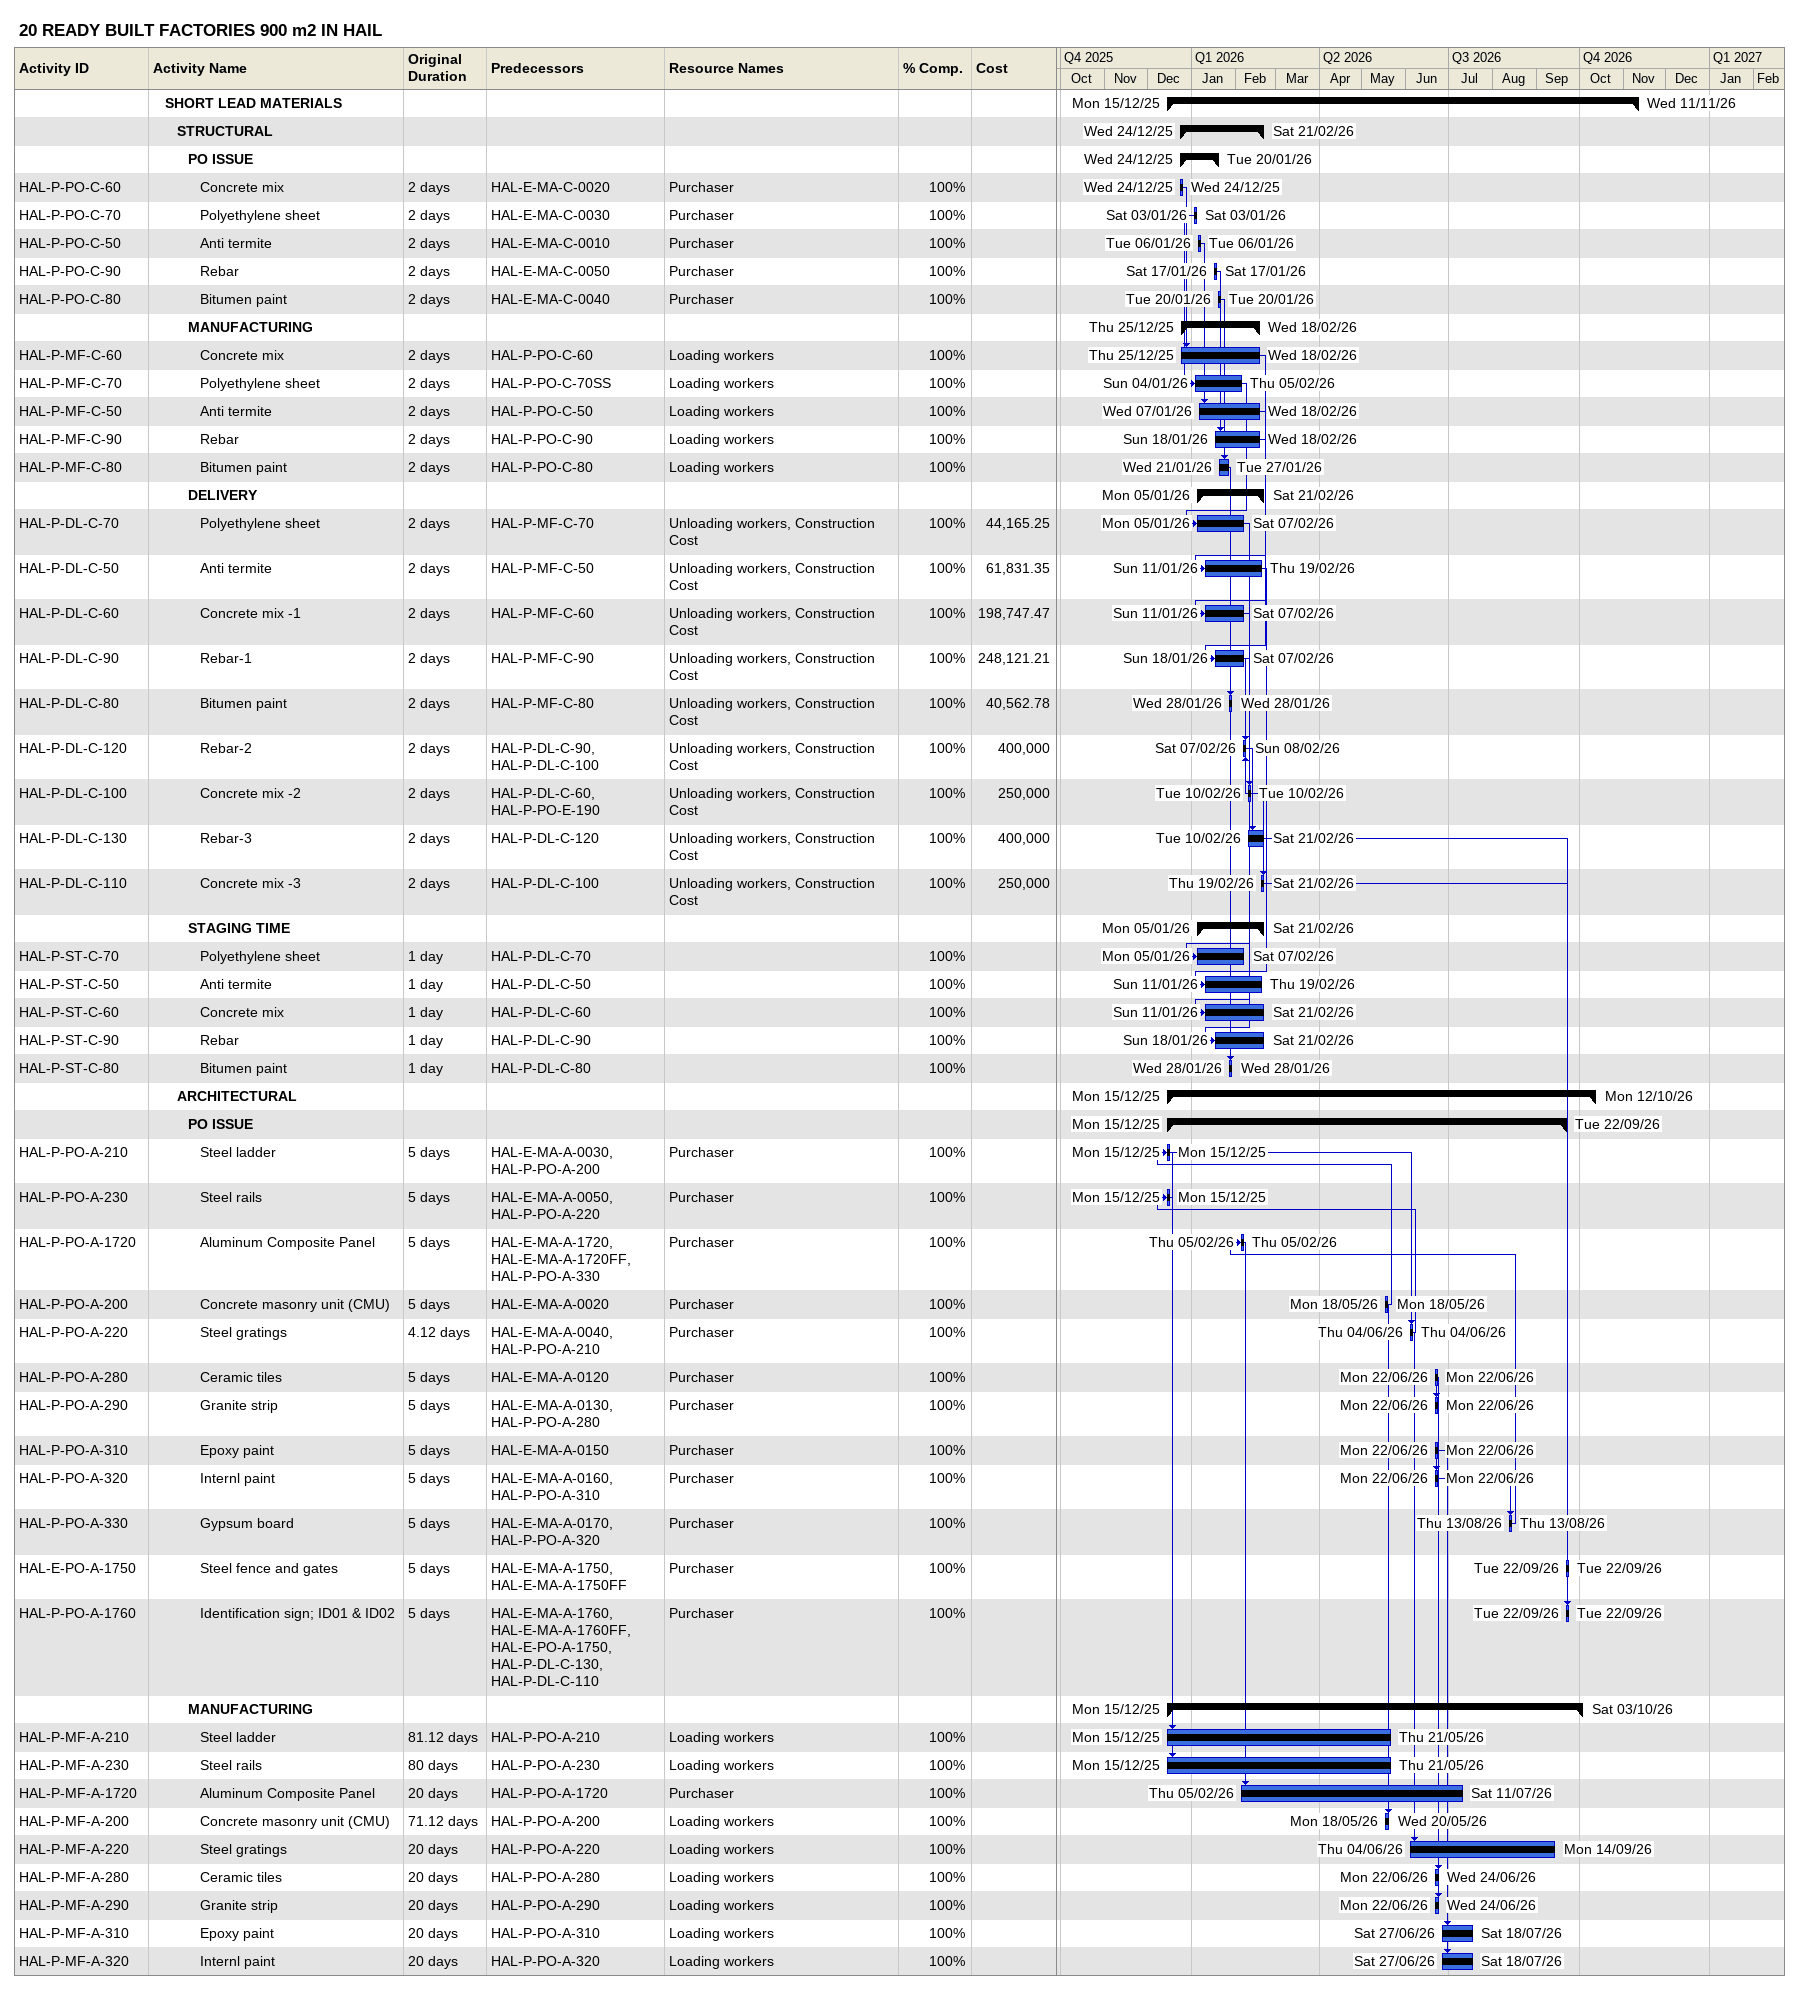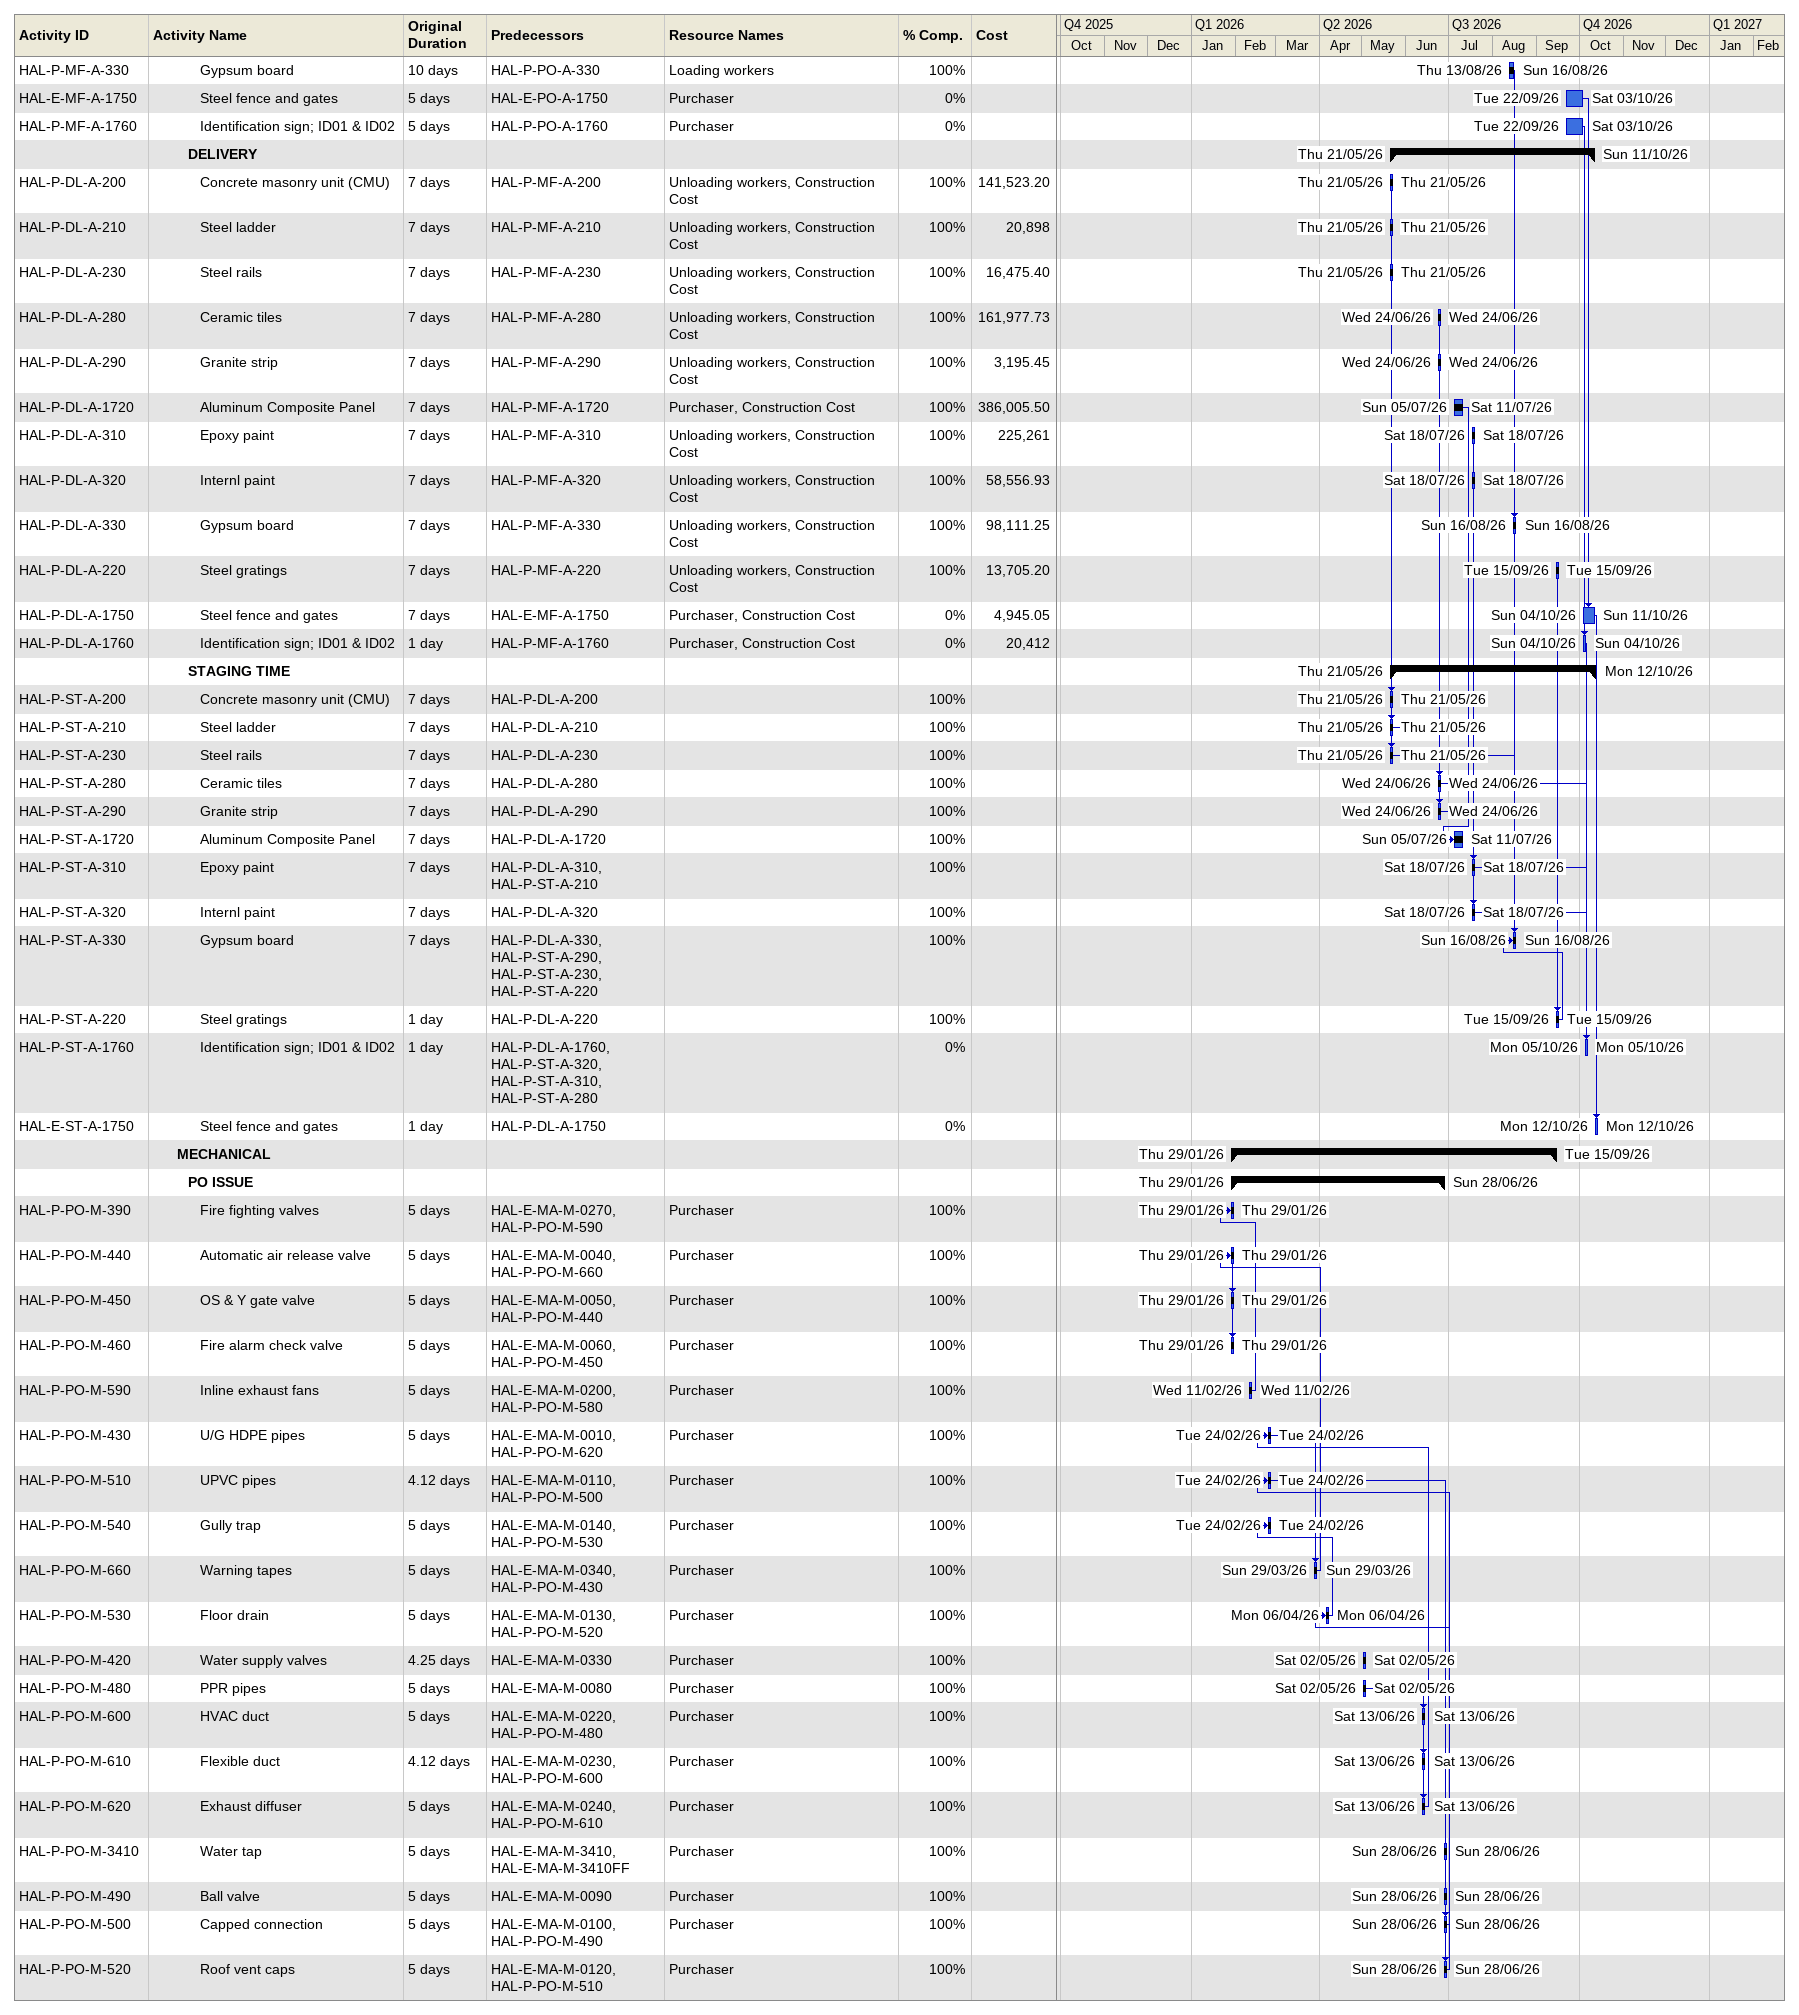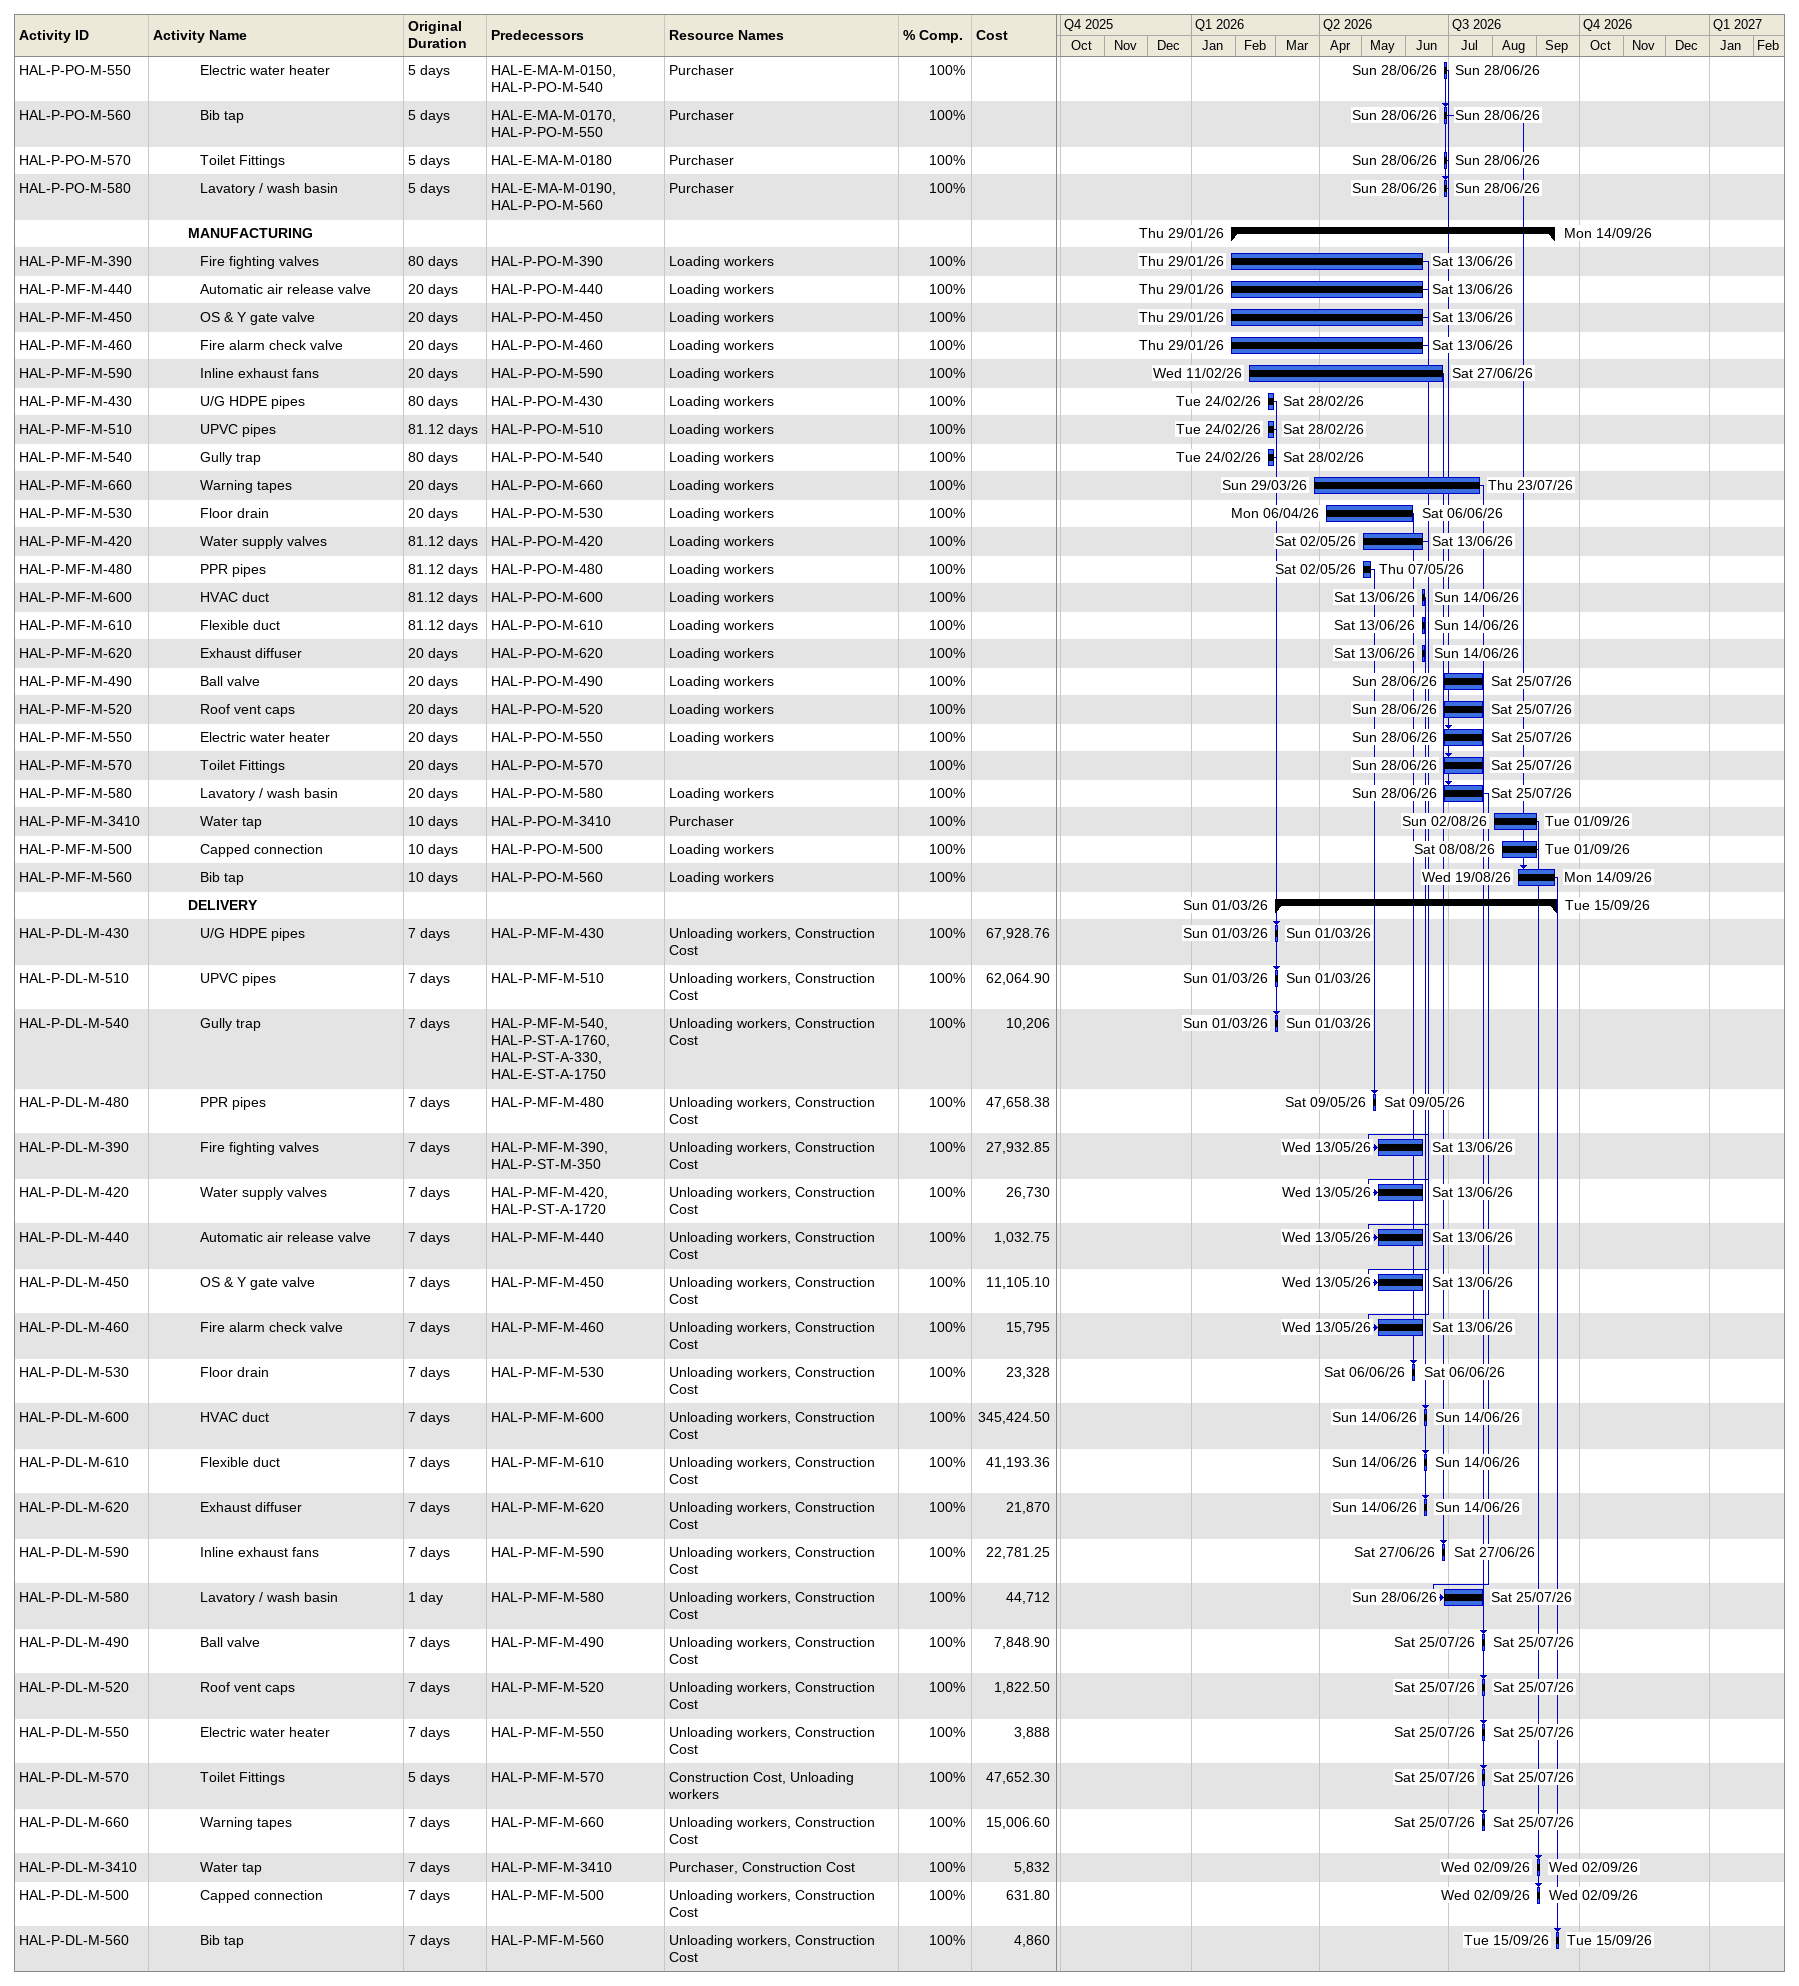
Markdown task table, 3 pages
20 READY BUILT FACTORIES 900 m2 IN HAIL

| ID | Level | Task | Original duration | Start | Finish | Predecessors | Resources | % complete | Cost |
|---|---|---|---|---|---|---|---|---|---|
|  | 2 | **SHORT LEAD MATERIALS** |  | 2025-12-15 | 2026-11-11 |  |  |  |  |
|  | 3 | **STRUCTURAL** |  | 2025-12-24 | 2026-02-21 |  |  |  |  |
|  | 4 | **PO ISSUE** |  | 2025-12-24 | 2026-01-20 |  |  |  |  |
| HAL-P-PO-C-60 | 5 | Concrete mix | 2d | 2025-12-24 | 2025-12-24 | HAL-E-MA-C-0020 | Purchaser | 100 |  |
| HAL-P-PO-C-70 | 5 | Polyethylene sheet | 2d | 2026-01-03 | 2026-01-03 | HAL-E-MA-C-0030 | Purchaser | 100 |  |
| HAL-P-PO-C-50 | 5 | Anti termite | 2d | 2026-01-06 | 2026-01-06 | HAL-E-MA-C-0010 | Purchaser | 100 |  |
| HAL-P-PO-C-90 | 5 | Rebar | 2d | 2026-01-17 | 2026-01-17 | HAL-E-MA-C-0050 | Purchaser | 100 |  |
| HAL-P-PO-C-80 | 5 | Bitumen paint | 2d | 2026-01-20 | 2026-01-20 | HAL-E-MA-C-0040 | Purchaser | 100 |  |
|  | 4 | **MANUFACTURING** |  | 2025-12-25 | 2026-02-18 |  |  |  |  |
| HAL-P-MF-C-60 | 5 | Concrete mix | 2d | 2025-12-25 | 2026-02-18 | HAL-P-PO-C-60 | Loading workers | 100 |  |
| HAL-P-MF-C-70 | 5 | Polyethylene sheet | 2d | 2026-01-04 | 2026-02-05 | HAL-P-PO-C-70SS | Loading workers | 100 |  |
| HAL-P-MF-C-50 | 5 | Anti termite | 2d | 2026-01-07 | 2026-02-18 | HAL-P-PO-C-50 | Loading workers | 100 |  |
| HAL-P-MF-C-90 | 5 | Rebar | 2d | 2026-01-18 | 2026-02-18 | HAL-P-PO-C-90 | Loading workers | 100 |  |
| HAL-P-MF-C-80 | 5 | Bitumen paint | 2d | 2026-01-21 | 2026-01-27 | HAL-P-PO-C-80 | Loading workers | 100 |  |
|  | 4 | **DELIVERY** |  | 2026-01-05 | 2026-02-21 |  |  |  |  |
| HAL-P-DL-C-70 | 5 | Polyethylene sheet | 2d | 2026-01-05 | 2026-02-07 | HAL-P-MF-C-70 | Unloading workers, Construction Cost | 100 | 44165.25 |
| HAL-P-DL-C-50 | 5 | Anti termite | 2d | 2026-01-11 | 2026-02-19 | HAL-P-MF-C-50 | Unloading workers, Construction Cost | 100 | 61831.35 |
| HAL-P-DL-C-60 | 5 | Concrete mix -1 | 2d | 2026-01-11 | 2026-02-07 | HAL-P-MF-C-60 | Unloading workers, Construction Cost | 100 | 198747.47 |
| HAL-P-DL-C-90 | 5 | Rebar-1 | 2d | 2026-01-18 | 2026-02-07 | HAL-P-MF-C-90 | Unloading workers, Construction Cost | 100 | 248121.21 |
| HAL-P-DL-C-80 | 5 | Bitumen paint | 2d | 2026-01-28 | 2026-01-28 | HAL-P-MF-C-80 | Unloading workers, Construction Cost | 100 | 40562.78 |
| HAL-P-DL-C-120 | 5 | Rebar-2 | 2d | 2026-02-07 | 2026-02-08 | HAL-P-DL-C-90, HAL-P-DL-C-100 | Unloading workers, Construction Cost | 100 | 400000 |
| HAL-P-DL-C-100 | 5 | Concrete mix -2 | 2d | 2026-02-10 | 2026-02-10 | HAL-P-DL-C-60, HAL-P-PO-E-190 | Unloading workers, Construction Cost | 100 | 250000 |
| HAL-P-DL-C-130 | 5 | Rebar-3 | 2d | 2026-02-10 | 2026-02-21 | HAL-P-DL-C-120 | Unloading workers, Construction Cost | 100 | 400000 |
| HAL-P-DL-C-110 | 5 | Concrete mix -3 | 2d | 2026-02-19 | 2026-02-21 | HAL-P-DL-C-100 | Unloading workers, Construction Cost | 100 | 250000 |
|  | 4 | **STAGING TIME** |  | 2026-01-05 | 2026-02-21 |  |  |  |  |
| HAL-P-ST-C-70 | 5 | Polyethylene sheet | 1d | 2026-01-05 | 2026-02-07 | HAL-P-DL-C-70 |  | 100 |  |
| HAL-P-ST-C-50 | 5 | Anti termite | 1d | 2026-01-11 | 2026-02-19 | HAL-P-DL-C-50 |  | 100 |  |
| HAL-P-ST-C-60 | 5 | Concrete mix | 1d | 2026-01-11 | 2026-02-21 | HAL-P-DL-C-60 |  | 100 |  |
| HAL-P-ST-C-90 | 5 | Rebar | 1d | 2026-01-18 | 2026-02-21 | HAL-P-DL-C-90 |  | 100 |  |
| HAL-P-ST-C-80 | 5 | Bitumen paint | 1d | 2026-01-28 | 2026-01-28 | HAL-P-DL-C-80 |  | 100 |  |
|  | 3 | **ARCHITECTURAL** |  | 2025-12-15 | 2026-10-12 |  |  |  |  |
|  | 4 | **PO ISSUE** |  | 2025-12-15 | 2026-09-22 |  |  |  |  |
| HAL-P-PO-A-210 | 5 | Steel ladder | 5d | 2025-12-15 | 2025-12-15 | HAL-E-MA-A-0030, HAL-P-PO-A-200 | Purchaser | 100 |  |
| HAL-P-PO-A-230 | 5 | Steel rails | 5d | 2025-12-15 | 2025-12-15 | HAL-E-MA-A-0050, HAL-P-PO-A-220 | Purchaser | 100 |  |
| HAL-P-PO-A-1720 | 5 | Aluminum Composite Panel | 5d | 2026-02-05 | 2026-02-05 | HAL-E-MA-A-1720, HAL-E-MA-A-1720FF, HAL-P-PO-A-330 | Purchaser | 100 |  |
| HAL-P-PO-A-200 | 5 | Concrete masonry unit (CMU) | 5d | 2026-05-18 | 2026-05-18 | HAL-E-MA-A-0020 | Purchaser | 100 |  |
| HAL-P-PO-A-220 | 5 | Steel gratings | 4.12d | 2026-06-04 | 2026-06-04 | HAL-E-MA-A-0040, HAL-P-PO-A-210 | Purchaser | 100 |  |
| HAL-P-PO-A-280 | 5 | Ceramic tiles | 5d | 2026-06-22 | 2026-06-22 | HAL-E-MA-A-0120 | Purchaser | 100 |  |
| HAL-P-PO-A-290 | 5 | Granite strip | 5d | 2026-06-22 | 2026-06-22 | HAL-E-MA-A-0130, HAL-P-PO-A-280 | Purchaser | 100 |  |
| HAL-P-PO-A-310 | 5 | Epoxy paint | 5d | 2026-06-22 | 2026-06-22 | HAL-E-MA-A-0150 | Purchaser | 100 |  |
| HAL-P-PO-A-320 | 5 | Internl paint | 5d | 2026-06-22 | 2026-06-22 | HAL-E-MA-A-0160, HAL-P-PO-A-310 | Purchaser | 100 |  |
| HAL-P-PO-A-330 | 5 | Gypsum board | 5d | 2026-08-13 | 2026-08-13 | HAL-E-MA-A-0170, HAL-P-PO-A-320 | Purchaser | 100 |  |
| HAL-E-PO-A-1750 | 5 | Steel fence and gates | 5d | 2026-09-22 | 2026-09-22 | HAL-E-MA-A-1750, HAL-E-MA-A-1750FF | Purchaser | 100 |  |
| HAL-P-PO-A-1760 | 5 | Identification sign; ID01 & ID02 | 5d | 2026-09-22 | 2026-09-22 | HAL-E-MA-A-1760, HAL-E-MA-A-1760FF, HAL-E-PO-A-1750, HAL-P-DL-C-130, HAL-P-DL-C-110 | Purchaser | 100 |  |
|  | 4 | **MANUFACTURING** |  | 2025-12-15 | 2026-10-03 |  |  |  |  |
| HAL-P-MF-A-210 | 5 | Steel ladder | 81.12d | 2025-12-15 | 2026-05-21 | HAL-P-PO-A-210 | Loading workers | 100 |  |
| HAL-P-MF-A-230 | 5 | Steel rails | 80d | 2025-12-15 | 2026-05-21 | HAL-P-PO-A-230 | Loading workers | 100 |  |
| HAL-P-MF-A-1720 | 5 | Aluminum Composite Panel | 20d | 2026-02-05 | 2026-07-11 | HAL-P-PO-A-1720 | Purchaser | 100 |  |
| HAL-P-MF-A-200 | 5 | Concrete masonry unit (CMU) | 71.12d | 2026-05-18 | 2026-05-20 | HAL-P-PO-A-200 | Loading workers | 100 |  |
| HAL-P-MF-A-220 | 5 | Steel gratings | 20d | 2026-06-04 | 2026-09-14 | HAL-P-PO-A-220 | Loading workers | 100 |  |
| HAL-P-MF-A-280 | 5 | Ceramic tiles | 20d | 2026-06-22 | 2026-06-24 | HAL-P-PO-A-280 | Loading workers | 100 |  |
| HAL-P-MF-A-290 | 5 | Granite strip | 20d | 2026-06-22 | 2026-06-24 | HAL-P-PO-A-290 | Loading workers | 100 |  |
| HAL-P-MF-A-310 | 5 | Epoxy paint | 20d | 2026-06-27 | 2026-07-18 | HAL-P-PO-A-310 | Loading workers | 100 |  |
| HAL-P-MF-A-320 | 5 | Internl paint | 20d | 2026-06-27 | 2026-07-18 | HAL-P-PO-A-320 | Loading workers | 100 |  |
| HAL-P-MF-A-330 | 5 | Gypsum board | 10d | 2026-08-13 | 2026-08-16 | HAL-P-PO-A-330 | Loading workers | 100 |  |
| HAL-E-MF-A-1750 | 5 | Steel fence and gates | 5d | 2026-09-22 | 2026-10-03 | HAL-E-PO-A-1750 | Purchaser | 0 |  |
| HAL-P-MF-A-1760 | 5 | Identification sign; ID01 & ID02 | 5d | 2026-09-22 | 2026-10-03 | HAL-P-PO-A-1760 | Purchaser | 0 |  |
|  | 4 | **DELIVERY** |  | 2026-05-21 | 2026-10-11 |  |  |  |  |
| HAL-P-DL-A-200 | 5 | Concrete masonry unit (CMU) | 7d | 2026-05-21 | 2026-05-21 | HAL-P-MF-A-200 | Unloading workers, Construction Cost | 100 | 141523.20 |
| HAL-P-DL-A-210 | 5 | Steel ladder | 7d | 2026-05-21 | 2026-05-21 | HAL-P-MF-A-210 | Unloading workers, Construction Cost | 100 | 20898 |
| HAL-P-DL-A-230 | 5 | Steel rails | 7d | 2026-05-21 | 2026-05-21 | HAL-P-MF-A-230 | Unloading workers, Construction Cost | 100 | 16475.40 |
| HAL-P-DL-A-280 | 5 | Ceramic tiles | 7d | 2026-06-24 | 2026-06-24 | HAL-P-MF-A-280 | Unloading workers, Construction Cost | 100 | 161977.73 |
| HAL-P-DL-A-290 | 5 | Granite strip | 7d | 2026-06-24 | 2026-06-24 | HAL-P-MF-A-290 | Unloading workers, Construction Cost | 100 | 3195.45 |
| HAL-P-DL-A-1720 | 5 | Aluminum Composite Panel | 7d | 2026-07-05 | 2026-07-11 | HAL-P-MF-A-1720 | Purchaser, Construction Cost | 100 | 386005.50 |
| HAL-P-DL-A-310 | 5 | Epoxy paint | 7d | 2026-07-18 | 2026-07-18 | HAL-P-MF-A-310 | Unloading workers, Construction Cost | 100 | 225261 |
| HAL-P-DL-A-320 | 5 | Internl paint | 7d | 2026-07-18 | 2026-07-18 | HAL-P-MF-A-320 | Unloading workers, Construction Cost | 100 | 58556.93 |
| HAL-P-DL-A-330 | 5 | Gypsum board | 7d | 2026-08-16 | 2026-08-16 | HAL-P-MF-A-330 | Unloading workers, Construction Cost | 100 | 98111.25 |
| HAL-P-DL-A-220 | 5 | Steel gratings | 7d | 2026-09-15 | 2026-09-15 | HAL-P-MF-A-220 | Unloading workers, Construction Cost | 100 | 13705.20 |
| HAL-P-DL-A-1750 | 5 | Steel fence and gates | 7d | 2026-10-04 | 2026-10-11 | HAL-E-MF-A-1750 | Purchaser, Construction Cost | 0 | 4945.05 |
| HAL-P-DL-A-1760 | 5 | Identification sign; ID01 & ID02 | 1d | 2026-10-04 | 2026-10-04 | HAL-P-MF-A-1760 | Purchaser, Construction Cost | 0 | 20412 |
|  | 4 | **STAGING TIME** |  | 2026-05-21 | 2026-10-12 |  |  |  |  |
| HAL-P-ST-A-200 | 5 | Concrete masonry unit (CMU) | 7d | 2026-05-21 | 2026-05-21 | HAL-P-DL-A-200 |  | 100 |  |
| HAL-P-ST-A-210 | 5 | Steel ladder | 7d | 2026-05-21 | 2026-05-21 | HAL-P-DL-A-210 |  | 100 |  |
| HAL-P-ST-A-230 | 5 | Steel rails | 7d | 2026-05-21 | 2026-05-21 | HAL-P-DL-A-230 |  | 100 |  |
| HAL-P-ST-A-280 | 5 | Ceramic tiles | 7d | 2026-06-24 | 2026-06-24 | HAL-P-DL-A-280 |  | 100 |  |
| HAL-P-ST-A-290 | 5 | Granite strip | 7d | 2026-06-24 | 2026-06-24 | HAL-P-DL-A-290 |  | 100 |  |
| HAL-P-ST-A-1720 | 5 | Aluminum Composite Panel | 7d | 2026-07-05 | 2026-07-11 | HAL-P-DL-A-1720 |  | 100 |  |
| HAL-P-ST-A-310 | 5 | Epoxy paint | 7d | 2026-07-18 | 2026-07-18 | HAL-P-DL-A-310, HAL-P-ST-A-210 |  | 100 |  |
| HAL-P-ST-A-320 | 5 | Internl paint | 7d | 2026-07-18 | 2026-07-18 | HAL-P-DL-A-320 |  | 100 |  |
| HAL-P-ST-A-330 | 5 | Gypsum board | 7d | 2026-08-16 | 2026-08-16 | HAL-P-DL-A-330, HAL-P-ST-A-290, HAL-P-ST-A-230, HAL-P-ST-A-220 |  | 100 |  |
| HAL-P-ST-A-220 | 5 | Steel gratings | 1d | 2026-09-15 | 2026-09-15 | HAL-P-DL-A-220 |  | 100 |  |
| HAL-P-ST-A-1760 | 5 | Identification sign; ID01 & ID02 | 1d | 2026-10-05 | 2026-10-05 | HAL-P-DL-A-1760, HAL-P-ST-A-320, HAL-P-ST-A-310, HAL-P-ST-A-280 |  | 0 |  |
| HAL-E-ST-A-1750 | 5 | Steel fence and gates | 1d | 2026-10-12 | 2026-10-12 | HAL-P-DL-A-1750 |  | 0 |  |
|  | 3 | **MECHANICAL** |  | 2026-01-29 | 2026-09-15 |  |  |  |  |
|  | 4 | **PO ISSUE** |  | 2026-01-29 | 2026-06-28 |  |  |  |  |
| HAL-P-PO-M-390 | 5 | Fire fighting valves | 5d | 2026-01-29 | 2026-01-29 | HAL-E-MA-M-0270, HAL-P-PO-M-590 | Purchaser | 100 |  |
| HAL-P-PO-M-440 | 5 | Automatic air release valve | 5d | 2026-01-29 | 2026-01-29 | HAL-E-MA-M-0040, HAL-P-PO-M-660 | Purchaser | 100 |  |
| HAL-P-PO-M-450 | 5 | OS & Y gate valve | 5d | 2026-01-29 | 2026-01-29 | HAL-E-MA-M-0050, HAL-P-PO-M-440 | Purchaser | 100 |  |
| HAL-P-PO-M-460 | 5 | Fire alarm check valve | 5d | 2026-01-29 | 2026-01-29 | HAL-E-MA-M-0060, HAL-P-PO-M-450 | Purchaser | 100 |  |
| HAL-P-PO-M-590 | 5 | Inline exhaust fans | 5d | 2026-02-11 | 2026-02-11 | HAL-E-MA-M-0200, HAL-P-PO-M-580 | Purchaser | 100 |  |
| HAL-P-PO-M-430 | 5 | U/G HDPE pipes | 5d | 2026-02-24 | 2026-02-24 | HAL-E-MA-M-0010, HAL-P-PO-M-620 | Purchaser | 100 |  |
| HAL-P-PO-M-510 | 5 | UPVC pipes | 4.12d | 2026-02-24 | 2026-02-24 | HAL-E-MA-M-0110, HAL-P-PO-M-500 | Purchaser | 100 |  |
| HAL-P-PO-M-540 | 5 | Gully trap | 5d | 2026-02-24 | 2026-02-24 | HAL-E-MA-M-0140, HAL-P-PO-M-530 | Purchaser | 100 |  |
| HAL-P-PO-M-660 | 5 | Warning tapes | 5d | 2026-03-29 | 2026-03-29 | HAL-E-MA-M-0340, HAL-P-PO-M-430 | Purchaser | 100 |  |
| HAL-P-PO-M-530 | 5 | Floor drain | 5d | 2026-04-06 | 2026-04-06 | HAL-E-MA-M-0130, HAL-P-PO-M-520 | Purchaser | 100 |  |
| HAL-P-PO-M-420 | 5 | Water supply valves | 4.25d | 2026-05-02 | 2026-05-02 | HAL-E-MA-M-0330 | Purchaser | 100 |  |
| HAL-P-PO-M-480 | 5 | PPR pipes | 5d | 2026-05-02 | 2026-05-02 | HAL-E-MA-M-0080 | Purchaser | 100 |  |
| HAL-P-PO-M-600 | 5 | HVAC duct | 5d | 2026-06-13 | 2026-06-13 | HAL-E-MA-M-0220, HAL-P-PO-M-480 | Purchaser | 100 |  |
| HAL-P-PO-M-610 | 5 | Flexible duct | 4.12d | 2026-06-13 | 2026-06-13 | HAL-E-MA-M-0230, HAL-P-PO-M-600 | Purchaser | 100 |  |
| HAL-P-PO-M-620 | 5 | Exhaust diffuser | 5d | 2026-06-13 | 2026-06-13 | HAL-E-MA-M-0240, HAL-P-PO-M-610 | Purchaser | 100 |  |
| HAL-P-PO-M-3410 | 5 | Water tap | 5d | 2026-06-28 | 2026-06-28 | HAL-E-MA-M-3410, HAL-E-MA-M-3410FF | Purchaser | 100 |  |
| HAL-P-PO-M-490 | 5 | Ball valve | 5d | 2026-06-28 | 2026-06-28 | HAL-E-MA-M-0090 | Purchaser | 100 |  |
| HAL-P-PO-M-500 | 5 | Capped connection | 5d | 2026-06-28 | 2026-06-28 | HAL-E-MA-M-0100, HAL-P-PO-M-490 | Purchaser | 100 |  |
| HAL-P-PO-M-520 | 5 | Roof vent caps | 5d | 2026-06-28 | 2026-06-28 | HAL-E-MA-M-0120, HAL-P-PO-M-510 | Purchaser | 100 |  |
| HAL-P-PO-M-550 | 5 | Electric water heater | 5d | 2026-06-28 | 2026-06-28 | HAL-E-MA-M-0150, HAL-P-PO-M-540 | Purchaser | 100 |  |
| HAL-P-PO-M-560 | 5 | Bib tap | 5d | 2026-06-28 | 2026-06-28 | HAL-E-MA-M-0170, HAL-P-PO-M-550 | Purchaser | 100 |  |
| HAL-P-PO-M-570 | 5 | Toilet Fittings | 5d | 2026-06-28 | 2026-06-28 | HAL-E-MA-M-0180 | Purchaser | 100 |  |
| HAL-P-PO-M-580 | 5 | Lavatory / wash basin | 5d | 2026-06-28 | 2026-06-28 | HAL-E-MA-M-0190, HAL-P-PO-M-560 | Purchaser | 100 |  |
|  | 4 | **MANUFACTURING** |  | 2026-01-29 | 2026-09-14 |  |  |  |  |
| HAL-P-MF-M-390 | 5 | Fire fighting valves | 80d | 2026-01-29 | 2026-06-13 | HAL-P-PO-M-390 | Loading workers | 100 |  |
| HAL-P-MF-M-440 | 5 | Automatic air release valve | 20d | 2026-01-29 | 2026-06-13 | HAL-P-PO-M-440 | Loading workers | 100 |  |
| HAL-P-MF-M-450 | 5 | OS & Y gate valve | 20d | 2026-01-29 | 2026-06-13 | HAL-P-PO-M-450 | Loading workers | 100 |  |
| HAL-P-MF-M-460 | 5 | Fire alarm check valve | 20d | 2026-01-29 | 2026-06-13 | HAL-P-PO-M-460 | Loading workers | 100 |  |
| HAL-P-MF-M-590 | 5 | Inline exhaust fans | 20d | 2026-02-11 | 2026-06-27 | HAL-P-PO-M-590 | Loading workers | 100 |  |
| HAL-P-MF-M-430 | 5 | U/G HDPE pipes | 80d | 2026-02-24 | 2026-02-28 | HAL-P-PO-M-430 | Loading workers | 100 |  |
| HAL-P-MF-M-510 | 5 | UPVC pipes | 81.12d | 2026-02-24 | 2026-02-28 | HAL-P-PO-M-510 | Loading workers | 100 |  |
| HAL-P-MF-M-540 | 5 | Gully trap | 80d | 2026-02-24 | 2026-02-28 | HAL-P-PO-M-540 | Loading workers | 100 |  |
| HAL-P-MF-M-660 | 5 | Warning tapes | 20d | 2026-03-29 | 2026-07-23 | HAL-P-PO-M-660 | Loading workers | 100 |  |
| HAL-P-MF-M-530 | 5 | Floor drain | 20d | 2026-04-06 | 2026-06-06 | HAL-P-PO-M-530 | Loading workers | 100 |  |
| HAL-P-MF-M-420 | 5 | Water supply valves | 81.12d | 2026-05-02 | 2026-06-13 | HAL-P-PO-M-420 | Loading workers | 100 |  |
| HAL-P-MF-M-480 | 5 | PPR pipes | 81.12d | 2026-05-02 | 2026-05-07 | HAL-P-PO-M-480 | Loading workers | 100 |  |
| HAL-P-MF-M-600 | 5 | HVAC duct | 81.12d | 2026-06-13 | 2026-06-14 | HAL-P-PO-M-600 | Loading workers | 100 |  |
| HAL-P-MF-M-610 | 5 | Flexible duct | 81.12d | 2026-06-13 | 2026-06-14 | HAL-P-PO-M-610 | Loading workers | 100 |  |
| HAL-P-MF-M-620 | 5 | Exhaust diffuser | 20d | 2026-06-13 | 2026-06-14 | HAL-P-PO-M-620 | Loading workers | 100 |  |
| HAL-P-MF-M-490 | 5 | Ball valve | 20d | 2026-06-28 | 2026-07-25 | HAL-P-PO-M-490 | Loading workers | 100 |  |
| HAL-P-MF-M-520 | 5 | Roof vent caps | 20d | 2026-06-28 | 2026-07-25 | HAL-P-PO-M-520 | Loading workers | 100 |  |
| HAL-P-MF-M-550 | 5 | Electric water heater | 20d | 2026-06-28 | 2026-07-25 | HAL-P-PO-M-550 | Loading workers | 100 |  |
| HAL-P-MF-M-570 | 5 | Toilet Fittings | 20d | 2026-06-28 | 2026-07-25 | HAL-P-PO-M-570 |  | 100 |  |
| HAL-P-MF-M-580 | 5 | Lavatory / wash basin | 20d | 2026-06-28 | 2026-07-25 | HAL-P-PO-M-580 | Loading workers | 100 |  |
| HAL-P-MF-M-3410 | 5 | Water tap | 10d | 2026-08-02 | 2026-09-01 | HAL-P-PO-M-3410 | Purchaser | 100 |  |
| HAL-P-MF-M-500 | 5 | Capped connection | 10d | 2026-08-08 | 2026-09-01 | HAL-P-PO-M-500 | Loading workers | 100 |  |
| HAL-P-MF-M-560 | 5 | Bib tap | 10d | 2026-08-19 | 2026-09-14 | HAL-P-PO-M-560 | Loading workers | 100 |  |
|  | 4 | **DELIVERY** |  | 2026-03-01 | 2026-09-15 |  |  |  |  |
| HAL-P-DL-M-430 | 5 | U/G HDPE pipes | 7d | 2026-03-01 | 2026-03-01 | HAL-P-MF-M-430 | Unloading workers, Construction Cost | 100 | 67928.76 |
| HAL-P-DL-M-510 | 5 | UPVC pipes | 7d | 2026-03-01 | 2026-03-01 | HAL-P-MF-M-510 | Unloading workers, Construction Cost | 100 | 62064.90 |
| HAL-P-DL-M-540 | 5 | Gully trap | 7d | 2026-03-01 | 2026-03-01 | HAL-P-MF-M-540, HAL-P-ST-A-1760, HAL-P-ST-A-330, HAL-E-ST-A-1750 | Unloading workers, Construction Cost | 100 | 10206 |
| HAL-P-DL-M-480 | 5 | PPR pipes | 7d | 2026-05-09 | 2026-05-09 | HAL-P-MF-M-480 | Unloading workers, Construction Cost | 100 | 47658.38 |
| HAL-P-DL-M-390 | 5 | Fire fighting valves | 7d | 2026-05-13 | 2026-06-13 | HAL-P-MF-M-390, HAL-P-ST-M-350 | Unloading workers, Construction Cost | 100 | 27932.85 |
| HAL-P-DL-M-420 | 5 | Water supply valves | 7d | 2026-05-13 | 2026-06-13 | HAL-P-MF-M-420, HAL-P-ST-A-1720 | Unloading workers, Construction Cost | 100 | 26730 |
| HAL-P-DL-M-440 | 5 | Automatic air release valve | 7d | 2026-05-13 | 2026-06-13 | HAL-P-MF-M-440 | Unloading workers, Construction Cost | 100 | 1032.75 |
| HAL-P-DL-M-450 | 5 | OS & Y gate valve | 7d | 2026-05-13 | 2026-06-13 | HAL-P-MF-M-450 | Unloading workers, Construction Cost | 100 | 11105.10 |
| HAL-P-DL-M-460 | 5 | Fire alarm check valve | 7d | 2026-05-13 | 2026-06-13 | HAL-P-MF-M-460 | Unloading workers, Construction Cost | 100 | 15795 |
| HAL-P-DL-M-530 | 5 | Floor drain | 7d | 2026-06-06 | 2026-06-06 | HAL-P-MF-M-530 | Unloading workers, Construction Cost | 100 | 23328 |
| HAL-P-DL-M-600 | 5 | HVAC duct | 7d | 2026-06-14 | 2026-06-14 | HAL-P-MF-M-600 | Unloading workers, Construction Cost | 100 | 345424.50 |
| HAL-P-DL-M-610 | 5 | Flexible duct | 7d | 2026-06-14 | 2026-06-14 | HAL-P-MF-M-610 | Unloading workers, Construction Cost | 100 | 41193.36 |
| HAL-P-DL-M-620 | 5 | Exhaust diffuser | 7d | 2026-06-14 | 2026-06-14 | HAL-P-MF-M-620 | Unloading workers, Construction Cost | 100 | 21870 |
| HAL-P-DL-M-590 | 5 | Inline exhaust fans | 7d | 2026-06-27 | 2026-06-27 | HAL-P-MF-M-590 | Unloading workers, Construction Cost | 100 | 22781.25 |
| HAL-P-DL-M-580 | 5 | Lavatory / wash basin | 1d | 2026-06-28 | 2026-07-25 | HAL-P-MF-M-580 | Unloading workers, Construction Cost | 100 | 44712 |
| HAL-P-DL-M-490 | 5 | Ball valve | 7d | 2026-07-25 | 2026-07-25 | HAL-P-MF-M-490 | Unloading workers, Construction Cost | 100 | 7848.90 |
| HAL-P-DL-M-520 | 5 | Roof vent caps | 7d | 2026-07-25 | 2026-07-25 | HAL-P-MF-M-520 | Unloading workers, Construction Cost | 100 | 1822.50 |
| HAL-P-DL-M-550 | 5 | Electric water heater | 7d | 2026-07-25 | 2026-07-25 | HAL-P-MF-M-550 | Unloading workers, Construction Cost | 100 | 3888 |
| HAL-P-DL-M-570 | 5 | Toilet Fittings | 5d | 2026-07-25 | 2026-07-25 | HAL-P-MF-M-570 | Construction Cost, Unloading workers | 100 | 47652.30 |
| HAL-P-DL-M-660 | 5 | Warning tapes | 7d | 2026-07-25 | 2026-07-25 | HAL-P-MF-M-660 | Unloading workers, Construction Cost | 100 | 15006.60 |
| HAL-P-DL-M-3410 | 5 | Water tap | 7d | 2026-09-02 | 2026-09-02 | HAL-P-MF-M-3410 | Purchaser, Construction Cost | 100 | 5832 |
| HAL-P-DL-M-500 | 5 | Capped connection | 7d | 2026-09-02 | 2026-09-02 | HAL-P-MF-M-500 | Unloading workers, Construction Cost | 100 | 631.80 |
| HAL-P-DL-M-560 | 5 | Bib tap | 7d | 2026-09-15 | 2026-09-15 | HAL-P-MF-M-560 | Unloading workers, Construction Cost | 100 | 4860 |
